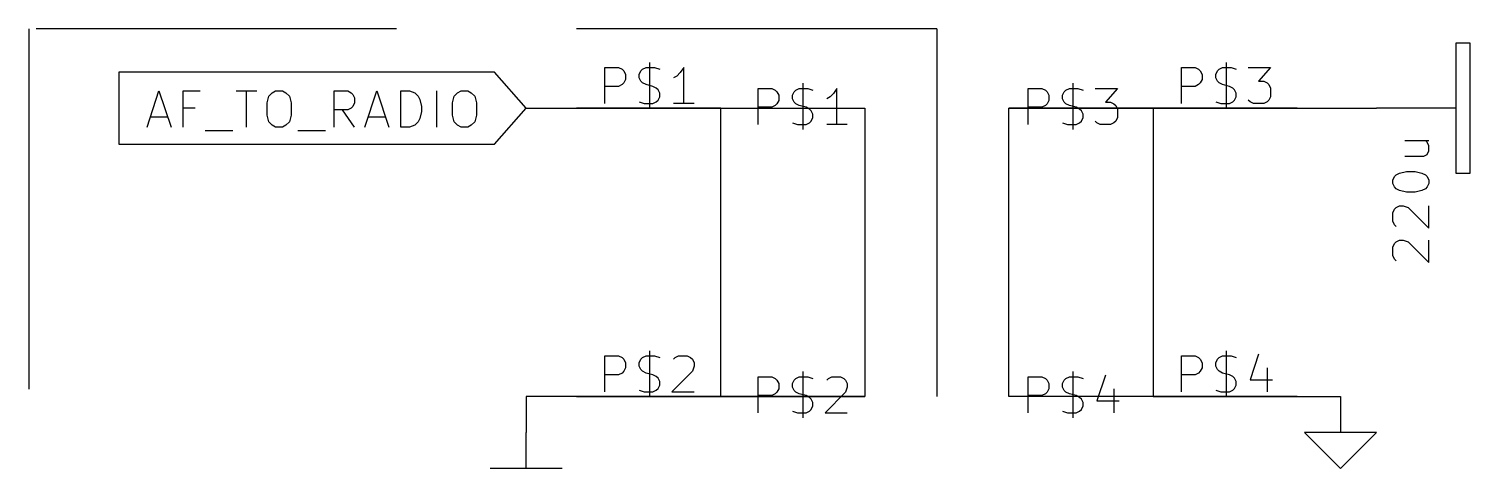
# Model space of a CAD drawing. Extents: x 0.4 to 16.1, y -11.3 to -0.4.
# Drawn here: x 13.11 to 15.11, y -7.976 to -7.36 of the extents above; entities that cross this region are included whole.
import ezdxf

# ---------------------------------------------------------------- set-up
doc = ezdxf.new("R2010")
doc.units = 0
doc.header["$MEASUREMENT"] = 0
doc.linetypes.add('DASHED', pattern=[0.75, 0.5, -0.25])
for name, color, linetype in [('BLUE3', 171, 'CONTINUOUS'), ('CYAN2', 4, 'CONTINUOUS'), ('GREEN2', 3, 'CONTINUOUS'), ('RED2', 1, 'CONTINUOUS')]:
    doc.layers.add(name, color=color, linetype=linetype)

msp = doc.modelspace()

# ---------------------------------------------------------------- linework, layer by layer
at = {"layer": 'BLUE3', "linetype": 'DASHED'}
for p, q in [((14.37, -7.36), (13.11, -7.36)), ((13.11, -7.36), (13.11, -8.13)), ((14.37, -7.36), (14.37, -8.13))]:
    msp.add_line(p, q, dxfattribs=at)
at = {"layer": 'CYAN2', "linetype": 'CONTINUOUS'}
for p, q in [((14.1838, -7.43547), (14.1838, -7.49976)), ((14.5586, -7.43547), (14.5586, -7.49976)), ((14.1219, -7.49262), (14.1219, -7.44262)), ((14.1219, -7.44262), (14.1409, -7.44262)), ((14.1409, -7.44262), (14.1457, -7.445)), ((14.1457, -7.445), (14.1481, -7.44738)), ((14.1481, -7.44738), (14.1505, -7.45214)), ((14.1505, -7.45928), (14.1481, -7.46405)), ((14.1505, -7.45214), (14.1505, -7.45928)), ((14.1695, -7.45214), (14.1719, -7.44738)), ((14.1695, -7.4569), (14.1695, -7.45214)), ((14.1719, -7.46167), (14.1695, -7.4569)), ((14.1719, -7.44738), (14.1743, -7.445)), ((14.1743, -7.445), (14.179, -7.44262)), ((14.179, -7.44262), (14.1909, -7.44262)), ((14.1909, -7.44262), (14.1981, -7.445)), ((14.2219, -7.45452), (14.2171, -7.4569)), ((14.2267, -7.44976), (14.2219, -7.45452)), ((14.2314, -7.44262), (14.2267, -7.44976)), ((14.2314, -7.49262), (14.2314, -7.44262)), ((14.4967, -7.49262), (14.4967, -7.44262)), ((14.4967, -7.44262), (14.5157, -7.44262)), ((14.5157, -7.44262), (14.5205, -7.445)), ((14.5205, -7.445), (14.5229, -7.44738)), ((14.5229, -7.44738), (14.5252, -7.45214)), ((14.5252, -7.45928), (14.5229, -7.46405)), ((14.5252, -7.45214), (14.5252, -7.45928)), ((14.5443, -7.45214), (14.5467, -7.44738)), ((14.5443, -7.4569), (14.5443, -7.45214)), ((14.5467, -7.46167), (14.5443, -7.4569)), ((14.5467, -7.44738), (14.549, -7.445)), ((14.549, -7.445), (14.5538, -7.44262)), ((14.5538, -7.44262), (14.5657, -7.44262)), ((14.5657, -7.44262), (14.5729, -7.445)), ((14.5895, -7.44262), (14.6205, -7.44262)), ((14.6205, -7.44262), (14.6038, -7.46167)), ((14.1409, -7.46881), (14.1219, -7.46881)), ((14.1457, -7.46643), (14.1409, -7.46881)), ((14.1481, -7.46405), (14.1457, -7.46643)), ((14.1743, -7.46405), (14.1719, -7.46167)), ((14.179, -7.46643), (14.1743, -7.46405)), ((14.1886, -7.46881), (14.179, -7.46643)), ((14.1933, -7.47119), (14.1886, -7.46881)), ((14.1957, -7.47357), (14.1933, -7.47119)), ((14.1981, -7.47833), (14.1957, -7.47357)), ((14.1981, -7.48309), (14.1981, -7.47833)), ((14.5157, -7.46881), (14.4967, -7.46881)), ((14.5205, -7.46643), (14.5157, -7.46881)), ((14.5229, -7.46405), (14.5205, -7.46643)), ((14.549, -7.46405), (14.5467, -7.46167)), ((14.5538, -7.46643), (14.549, -7.46405)), ((14.5633, -7.46881), (14.5538, -7.46643)), ((14.5681, -7.47119), (14.5633, -7.46881)), ((14.5705, -7.47357), (14.5681, -7.47119)), ((14.5729, -7.47833), (14.5705, -7.47357)), ((14.5729, -7.48309), (14.5729, -7.47833)), ((14.6038, -7.46167), (14.6109, -7.46167)), ((14.6109, -7.46167), (14.6157, -7.46405)), ((14.6157, -7.46405), (14.6181, -7.46643)), ((14.6181, -7.46643), (14.6205, -7.47119)), ((14.6205, -7.47119), (14.6205, -7.48309)), ((14.1695, -7.49024), (14.1767, -7.49262)), ((14.1767, -7.49262), (14.1886, -7.49262)), ((14.1886, -7.49262), (14.1933, -7.49024)), ((14.1933, -7.49024), (14.1957, -7.48785)), ((14.1957, -7.48785), (14.1981, -7.48309)), ((14.2457, -7.49262), (14.2171, -7.49262)), ((14.5443, -7.49024), (14.5514, -7.49262)), ((14.5514, -7.49262), (14.5633, -7.49262)), ((14.5633, -7.49262), (14.5681, -7.49024)), ((14.5681, -7.49024), (14.5705, -7.48785)), ((14.5705, -7.48785), (14.5729, -7.48309)), ((14.5919, -7.49024), (14.5895, -7.48785)), ((14.5967, -7.49262), (14.5919, -7.49024)), ((14.6109, -7.49262), (14.5967, -7.49262)), ((14.6157, -7.49024), (14.6109, -7.49262)), ((14.6181, -7.48785), (14.6157, -7.49024)), ((14.6205, -7.48309), (14.6181, -7.48785)), ((15.0193, -7.51503), (15.0526, -7.51503)), ((15.0502, -7.51741), (15.0479, -7.51503)), ((15.0526, -7.52217), (15.0502, -7.51741)), ((15.0193, -7.53646), (15.0455, -7.53646)), ((15.0455, -7.53646), (15.0502, -7.53407)), ((15.0502, -7.53407), (15.0526, -7.52931)), ((15.0526, -7.52931), (15.0526, -7.52217)), ((15.0121, -7.56027), (15.0217, -7.55789)), ((15.0217, -7.55789), (15.0336, -7.55789)), ((15.0336, -7.55789), (15.0431, -7.56027)), ((15.0026, -7.56979), (15.005, -7.56503)), ((15.0026, -7.57455), (15.0026, -7.56979)), ((15.005, -7.57931), (15.0026, -7.57455)), ((15.005, -7.56503), (15.0074, -7.56265)), ((15.0074, -7.5817), (15.005, -7.57931)), ((15.0074, -7.56265), (15.0121, -7.56027)), ((15.0431, -7.56027), (15.0479, -7.56265)), ((15.0479, -7.56265), (15.0502, -7.56503)), ((15.0502, -7.57931), (15.0479, -7.5817)), ((15.0502, -7.56503), (15.0526, -7.56979)), ((15.0526, -7.57455), (15.0502, -7.57931)), ((15.0526, -7.56979), (15.0526, -7.57455)), ((15.0121, -7.58407), (15.0074, -7.5817)), ((15.0217, -7.58646), (15.0121, -7.58407)), ((15.0336, -7.58646), (15.0217, -7.58646)), ((15.0431, -7.58407), (15.0336, -7.58646)), ((15.0479, -7.5817), (15.0431, -7.58407)), ((15.0026, -7.61503), (15.005, -7.61027)), ((15.0026, -7.62693), (15.0026, -7.61503)), ((15.005, -7.61027), (15.0074, -7.60789)), ((15.0074, -7.60789), (15.0121, -7.6055)), ((15.0121, -7.6055), (15.0169, -7.6055)), ((15.0169, -7.6055), (15.024, -7.60789)), ((15.024, -7.60789), (15.0526, -7.63646)), ((15.0526, -7.63646), (15.0526, -7.6055)), ((15.005, -7.6317), (15.0026, -7.62693)), ((15.0074, -7.63407), (15.005, -7.6317)), ((15.0026, -7.66265), (15.005, -7.65789)), ((15.005, -7.65789), (15.0074, -7.6555)), ((15.0074, -7.6555), (15.0121, -7.65312)), ((15.0121, -7.65312), (15.0169, -7.65312)), ((15.0169, -7.65312), (15.024, -7.6555)), ((15.024, -7.6555), (15.0526, -7.68407)), ((15.0526, -7.68407), (15.0526, -7.65312)), ((15.0026, -7.67455), (15.0026, -7.66265)), ((15.005, -7.67931), (15.0026, -7.67455)), ((15.0074, -7.6817), (15.005, -7.67931)), ((14.1838, -7.83547), (14.1838, -7.89976)), ((14.5586, -7.83547), (14.5586, -7.89976)), ((14.1219, -7.89262), (14.1219, -7.84262)), ((14.1219, -7.84262), (14.1409, -7.84262)), ((14.1409, -7.84262), (14.1457, -7.845)), ((14.1457, -7.845), (14.1481, -7.84738)), ((14.1481, -7.84738), (14.1505, -7.85214)), ((14.1505, -7.85928), (14.1481, -7.86405)), ((14.1505, -7.85214), (14.1505, -7.85928)), ((14.1695, -7.85214), (14.1719, -7.84738)), ((14.1695, -7.8569), (14.1695, -7.85214)), ((14.1719, -7.86167), (14.1695, -7.8569)), ((14.1719, -7.84738), (14.1743, -7.845)), ((14.1743, -7.845), (14.179, -7.84262)), ((14.179, -7.84262), (14.1909, -7.84262)), ((14.1909, -7.84262), (14.1981, -7.845)), ((14.2171, -7.84738), (14.2195, -7.845)), ((14.2195, -7.845), (14.2243, -7.84262)), ((14.2243, -7.84262), (14.2362, -7.84262)), ((14.2362, -7.84262), (14.2409, -7.845)), ((14.2409, -7.845), (14.2433, -7.84738)), ((14.2433, -7.84738), (14.2457, -7.85214)), ((14.2457, -7.8569), (14.2433, -7.86405)), ((14.2457, -7.85214), (14.2457, -7.8569)), ((14.4967, -7.89262), (14.4967, -7.84262)), ((14.4967, -7.84262), (14.5157, -7.84262)), ((14.5157, -7.84262), (14.5205, -7.845)), ((14.5205, -7.845), (14.5229, -7.84738)), ((14.5229, -7.84738), (14.5252, -7.85214)), ((14.5252, -7.85928), (14.5229, -7.86405)), ((14.5252, -7.85214), (14.5252, -7.85928)), ((14.5443, -7.85214), (14.5467, -7.84738)), ((14.5443, -7.8569), (14.5443, -7.85214)), ((14.5467, -7.86167), (14.5443, -7.8569)), ((14.5467, -7.84738), (14.549, -7.845)), ((14.549, -7.845), (14.5538, -7.84262)), ((14.5538, -7.84262), (14.5657, -7.84262)), ((14.5657, -7.84262), (14.5729, -7.845)), ((14.6038, -7.84024), (14.5919, -7.87595)), ((14.6157, -7.85928), (14.6157, -7.89262)), ((14.1409, -7.86881), (14.1219, -7.86881)), ((14.1457, -7.86643), (14.1409, -7.86881)), ((14.1481, -7.86405), (14.1457, -7.86643)), ((14.1743, -7.86405), (14.1719, -7.86167)), ((14.179, -7.86643), (14.1743, -7.86405)), ((14.1886, -7.86881), (14.179, -7.86643)), ((14.1933, -7.87119), (14.1886, -7.86881)), ((14.1957, -7.87357), (14.1933, -7.87119)), ((14.1981, -7.87833), (14.1957, -7.87357)), ((14.1981, -7.88309), (14.1981, -7.87833)), ((14.2433, -7.86405), (14.2148, -7.89262)), ((14.5157, -7.86881), (14.4967, -7.86881)), ((14.5205, -7.86643), (14.5157, -7.86881)), ((14.5229, -7.86405), (14.5205, -7.86643)), ((14.549, -7.86405), (14.5467, -7.86167)), ((14.5538, -7.86643), (14.549, -7.86405)), ((14.5633, -7.86881), (14.5538, -7.86643)), ((14.5681, -7.87119), (14.5633, -7.86881)), ((14.5705, -7.87357), (14.5681, -7.87119)), ((14.5729, -7.87833), (14.5705, -7.87357)), ((14.5729, -7.88309), (14.5729, -7.87833)), ((14.5919, -7.87595), (14.6229, -7.87595)), ((14.1695, -7.89024), (14.1767, -7.89262)), ((14.1767, -7.89262), (14.1886, -7.89262)), ((14.1886, -7.89262), (14.1933, -7.89024)), ((14.1933, -7.89024), (14.1957, -7.88785)), ((14.1957, -7.88785), (14.1981, -7.88309)), ((14.2148, -7.89262), (14.2457, -7.89262)), ((14.5443, -7.89024), (14.5514, -7.89262)), ((14.5514, -7.89262), (14.5633, -7.89262)), ((14.5633, -7.89262), (14.5681, -7.89024)), ((14.5681, -7.89024), (14.5705, -7.88785)), ((14.5705, -7.88785), (14.5729, -7.88309))]:
    msp.add_line(p, q, dxfattribs=at)
at = {"layer": 'GREEN2', "linetype": 'CONTINUOUS'}
for p, q in [((13.8, -7.47), (13.87, -7.47)), ((14.87, -7.47), (14.98, -7.47)), ((13.8, -7.87), (13.8, -7.92)), ((13.87, -7.87), (13.8, -7.87)), ((14.87, -7.87), (14.93, -7.87))]:
    msp.add_line(p, q, dxfattribs=at)
at = {"layer": 'RED2', "linetype": 'CONTINUOUS'}
for p, q in [((15.11, -7.38), (15.09, -7.38)), ((15.09, -7.38), (15.09, -7.56)), ((15.11, -7.56), (15.11, -7.38)), ((13.7562, -7.41998), (13.2348, -7.41998)), ((13.2348, -7.41998), (13.2348, -7.47)), ((13.8, -7.47), (13.7562, -7.41998)), ((13.9093, -7.46362), (13.9093, -7.41362)), ((13.9093, -7.41362), (13.9283, -7.41362)), ((13.9283, -7.41362), (13.9331, -7.416)), ((13.9331, -7.416), (13.9355, -7.41838)), ((13.9355, -7.41838), (13.9379, -7.42314)), ((13.9569, -7.42314), (13.9593, -7.41838)), ((13.9593, -7.41838), (13.9617, -7.416)), ((13.9617, -7.416), (13.9664, -7.41362)), ((13.9664, -7.41362), (13.9783, -7.41362)), ((13.9712, -7.40647), (13.9712, -7.47076)), ((13.9783, -7.41362), (13.9855, -7.416)), ((14.0188, -7.41362), (14.014, -7.42076)), ((14.0188, -7.46362), (14.0188, -7.41362)), ((14.7093, -7.46362), (14.7093, -7.41362)), ((14.7093, -7.41362), (14.7283, -7.41362)), ((14.7283, -7.41362), (14.7331, -7.416)), ((14.7331, -7.416), (14.7355, -7.41838)), ((14.7355, -7.41838), (14.7379, -7.42314)), ((14.7569, -7.42314), (14.7593, -7.41838)), ((14.7593, -7.41838), (14.7617, -7.416)), ((14.7617, -7.416), (14.7664, -7.41362)), ((14.7664, -7.41362), (14.7783, -7.41362)), ((14.7712, -7.40647), (14.7712, -7.47076)), ((14.7783, -7.41362), (14.7855, -7.416)), ((14.8021, -7.41362), (14.8331, -7.41362)), ((14.8331, -7.41362), (14.8164, -7.43267)), ((13.9283, -7.43981), (13.9093, -7.43981)), ((13.9331, -7.43743), (13.9283, -7.43981)), ((13.9355, -7.43505), (13.9331, -7.43743)), ((13.9379, -7.43028), (13.9355, -7.43505)), ((13.9379, -7.42314), (13.9379, -7.43028)), ((13.9569, -7.4279), (13.9569, -7.42314)), ((13.9593, -7.43267), (13.9569, -7.4279)), ((13.9617, -7.43505), (13.9593, -7.43267)), ((13.9664, -7.43743), (13.9617, -7.43505)), ((13.9759, -7.43981), (13.9664, -7.43743)), ((13.9807, -7.44219), (13.9759, -7.43981)), ((14.0093, -7.42552), (14.0045, -7.4279)), ((14.014, -7.42076), (14.0093, -7.42552)), ((14.7283, -7.43981), (14.7093, -7.43981)), ((14.7331, -7.43743), (14.7283, -7.43981)), ((14.7355, -7.43505), (14.7331, -7.43743)), ((14.7379, -7.43028), (14.7355, -7.43505)), ((14.7379, -7.42314), (14.7379, -7.43028)), ((14.7569, -7.4279), (14.7569, -7.42314)), ((14.7593, -7.43267), (14.7569, -7.4279)), ((14.7617, -7.43505), (14.7593, -7.43267)), ((14.7664, -7.43743), (14.7617, -7.43505)), ((14.7759, -7.43981), (14.7664, -7.43743)), ((14.7807, -7.44219), (14.7759, -7.43981)), ((14.8164, -7.43267), (14.8236, -7.43267)), ((14.8236, -7.43267), (14.8283, -7.43505)), ((14.8283, -7.43505), (14.8307, -7.43743)), ((14.8307, -7.43743), (14.8331, -7.44219)), ((13.274, -7.49619), (13.2906, -7.44619)), ((13.2906, -7.44619), (13.3073, -7.49619)), ((13.324, -7.49619), (13.324, -7.44619)), ((13.324, -7.44619), (13.3478, -7.44619)), ((13.3978, -7.44619), (13.4263, -7.44619)), ((13.412, -7.49619), (13.412, -7.44619)), ((13.4406, -7.46286), (13.443, -7.45333)), ((13.443, -7.45333), (13.4478, -7.44857)), ((13.4478, -7.44857), (13.4525, -7.44619)), ((13.4525, -7.44619), (13.462, -7.44619)), ((13.462, -7.44619), (13.4668, -7.44857)), ((13.4668, -7.44857), (13.4716, -7.45333)), ((13.4716, -7.45333), (13.474, -7.46286)), ((13.5335, -7.49619), (13.5335, -7.44619)), ((13.5335, -7.44619), (13.5525, -7.44619)), ((13.5525, -7.44619), (13.5573, -7.44857)), ((13.5573, -7.44857), (13.5597, -7.45095)), ((13.5597, -7.45095), (13.562, -7.45572)), ((13.562, -7.45572), (13.562, -7.46286)), ((13.5763, -7.49619), (13.593, -7.44619)), ((13.593, -7.44619), (13.6097, -7.49619)), ((13.6263, -7.49619), (13.6263, -7.44619)), ((13.6263, -7.44619), (13.6382, -7.44619)), ((13.6382, -7.44619), (13.6454, -7.44857)), ((13.6454, -7.44857), (13.6501, -7.45333)), ((13.6501, -7.45333), (13.6525, -7.4581)), ((13.6525, -7.4581), (13.6549, -7.46762)), ((13.6763, -7.49619), (13.6763, -7.44619)), ((13.6978, -7.46286), (13.7001, -7.45333)), ((13.7001, -7.45333), (13.7049, -7.44857)), ((13.7049, -7.44857), (13.7097, -7.44619)), ((13.7097, -7.44619), (13.7192, -7.44619)), ((13.7192, -7.44619), (13.724, -7.44857)), ((13.724, -7.44857), (13.7287, -7.45333)), ((13.7287, -7.45333), (13.7311, -7.46286)), ((13.9831, -7.44457), (13.9807, -7.44219)), ((13.9807, -7.46124), (13.9831, -7.45885)), ((13.9855, -7.44933), (13.9831, -7.44457)), ((13.9831, -7.45885), (13.9855, -7.45409)), ((13.9855, -7.45409), (13.9855, -7.44933)), ((14.7831, -7.44457), (14.7807, -7.44219)), ((14.7807, -7.46124), (14.7831, -7.45885)), ((14.7855, -7.44933), (14.7831, -7.44457)), ((14.7831, -7.45885), (14.7855, -7.45409)), ((14.7855, -7.45409), (14.7855, -7.44933)), ((14.8045, -7.46124), (14.8021, -7.45885)), ((14.8307, -7.45885), (14.8283, -7.46124)), ((14.8331, -7.45409), (14.8307, -7.45885)), ((14.8331, -7.44219), (14.8331, -7.45409)), ((13.2348, -7.47), (13.2348, -7.52002)), ((13.3406, -7.47), (13.324, -7.47)), ((13.4406, -7.47952), (13.4406, -7.46286)), ((13.443, -7.48905), (13.4406, -7.47952)), ((13.474, -7.47952), (13.4716, -7.48905)), ((13.474, -7.46286), (13.474, -7.47952)), ((13.5525, -7.47238), (13.5335, -7.47238)), ((13.562, -7.49619), (13.5454, -7.47238)), ((13.5573, -7.47), (13.5525, -7.47238)), ((13.5597, -7.46762), (13.5573, -7.47)), ((13.562, -7.46286), (13.5597, -7.46762)), ((13.6549, -7.47476), (13.6525, -7.48429)), ((13.6549, -7.46762), (13.6549, -7.47476)), ((13.6978, -7.47952), (13.6978, -7.46286)), ((13.7001, -7.48905), (13.6978, -7.47952)), ((13.7311, -7.47952), (13.7287, -7.48905)), ((13.7311, -7.46286), (13.7311, -7.47952)), ((13.7562, -7.52002), (13.8, -7.47)), ((13.87, -7.47), (14.27, -7.47)), ((14.07, -7.47), (13.87, -7.47)), ((13.9569, -7.46124), (13.964, -7.46362)), ((13.964, -7.46362), (13.9759, -7.46362)), ((13.9759, -7.46362), (13.9807, -7.46124)), ((14.0331, -7.46362), (14.0045, -7.46362)), ((14.07, -7.87), (14.07, -7.47)), ((14.07, -7.47), (14.27, -7.47)), ((14.27, -7.47), (14.27, -7.87)), ((14.37, -7.47), (14.37, -7.87)), ((14.87, -7.47), (14.47, -7.47)), ((14.47, -7.87), (14.47, -7.47)), ((14.47, -7.47), (14.67, -7.47)), ((14.67, -7.47), (14.67, -7.87)), ((14.67, -7.47), (14.87, -7.47)), ((14.7569, -7.46124), (14.764, -7.46362)), ((14.764, -7.46362), (14.7759, -7.46362)), ((14.7759, -7.46362), (14.7807, -7.46124)), ((14.8093, -7.46362), (14.8045, -7.46124)), ((14.8236, -7.46362), (14.8093, -7.46362)), ((14.8283, -7.46124), (14.8236, -7.46362)), ((15.09, -7.47), (14.98, -7.47)), ((13.2787, -7.48191), (13.3025, -7.48191)), ((13.4478, -7.49381), (13.443, -7.48905)), ((13.4525, -7.49619), (13.4478, -7.49381)), ((13.462, -7.49619), (13.4525, -7.49619)), ((13.4668, -7.49381), (13.462, -7.49619)), ((13.4716, -7.48905), (13.4668, -7.49381)), ((13.5811, -7.48191), (13.6049, -7.48191)), ((13.6382, -7.49619), (13.6263, -7.49619)), ((13.6454, -7.49381), (13.6382, -7.49619)), ((13.6501, -7.48905), (13.6454, -7.49381)), ((13.6525, -7.48429), (13.6501, -7.48905)), ((13.7049, -7.49381), (13.7001, -7.48905)), ((13.7097, -7.49619), (13.7049, -7.49381)), ((13.7192, -7.49619), (13.7097, -7.49619)), ((13.724, -7.49381), (13.7192, -7.49619)), ((13.7287, -7.48905), (13.724, -7.49381)), ((13.3549, -7.50095), (13.393, -7.50095)), ((13.4835, -7.50095), (13.5216, -7.50095)), ((13.2348, -7.52002), (13.7562, -7.52002)), ((15.09, -7.56), (15.11, -7.56)), ((13.9093, -7.86362), (13.9093, -7.81362)), ((13.9093, -7.81362), (13.9283, -7.81362)), ((13.9283, -7.81362), (13.9331, -7.816)), ((13.9331, -7.816), (13.9355, -7.81838)), ((13.9355, -7.81838), (13.9379, -7.82314)), ((13.9569, -7.82314), (13.9593, -7.81838)), ((13.9593, -7.81838), (13.9617, -7.816)), ((13.9617, -7.816), (13.9664, -7.81362)), ((13.9664, -7.81362), (13.9783, -7.81362)), ((13.9712, -7.80647), (13.9712, -7.87076)), ((13.9783, -7.81362), (13.9855, -7.816)), ((14.0045, -7.81838), (14.0069, -7.816)), ((14.0069, -7.816), (14.0117, -7.81362)), ((14.0117, -7.81362), (14.0236, -7.81362)), ((14.0236, -7.81362), (14.0283, -7.816)), ((14.0283, -7.816), (14.0307, -7.81838)), ((14.0307, -7.81838), (14.0331, -7.82314)), ((14.7093, -7.86362), (14.7093, -7.81362)), ((14.7093, -7.81362), (14.7283, -7.81362)), ((14.7283, -7.81362), (14.7331, -7.816)), ((14.7331, -7.816), (14.7355, -7.81838)), ((14.7355, -7.81838), (14.7379, -7.82314)), ((14.7569, -7.82314), (14.7593, -7.81838)), ((14.7593, -7.81838), (14.7617, -7.816)), ((14.7617, -7.816), (14.7664, -7.81362)), ((14.7664, -7.81362), (14.7783, -7.81362)), ((14.7712, -7.80647), (14.7712, -7.87076)), ((14.7783, -7.81362), (14.7855, -7.816)), ((14.8164, -7.81124), (14.8045, -7.84695)), ((13.9283, -7.83981), (13.9093, -7.83981)), ((13.9331, -7.83743), (13.9283, -7.83981)), ((13.9355, -7.83505), (13.9331, -7.83743)), ((13.9379, -7.83028), (13.9355, -7.83505)), ((13.9379, -7.82314), (13.9379, -7.83028)), ((13.9569, -7.8279), (13.9569, -7.82314)), ((13.9593, -7.83267), (13.9569, -7.8279)), ((13.9617, -7.83505), (13.9593, -7.83267)), ((13.9664, -7.83743), (13.9617, -7.83505)), ((13.9759, -7.83981), (13.9664, -7.83743)), ((13.9807, -7.84219), (13.9759, -7.83981)), ((14.0307, -7.83505), (14.0021, -7.86362)), ((14.0331, -7.8279), (14.0307, -7.83505)), ((14.0331, -7.82314), (14.0331, -7.8279)), ((14.7283, -7.83981), (14.7093, -7.83981)), ((14.7331, -7.83743), (14.7283, -7.83981)), ((14.7355, -7.83505), (14.7331, -7.83743)), ((14.7379, -7.83028), (14.7355, -7.83505)), ((14.7379, -7.82314), (14.7379, -7.83028)), ((14.7569, -7.8279), (14.7569, -7.82314)), ((14.7593, -7.83267), (14.7569, -7.8279)), ((14.7617, -7.83505), (14.7593, -7.83267)), ((14.7664, -7.83743), (14.7617, -7.83505)), ((14.7759, -7.83981), (14.7664, -7.83743)), ((14.7807, -7.84219), (14.7759, -7.83981)), ((14.8283, -7.83028), (14.8283, -7.86362)), ((13.9831, -7.84457), (13.9807, -7.84219)), ((13.9807, -7.86124), (13.9831, -7.85885)), ((13.9855, -7.84933), (13.9831, -7.84457)), ((13.9831, -7.85885), (13.9855, -7.85409)), ((13.9855, -7.85409), (13.9855, -7.84933)), ((14.7831, -7.84457), (14.7807, -7.84219)), ((14.7807, -7.86124), (14.7831, -7.85885)), ((14.7855, -7.84933), (14.7831, -7.84457)), ((14.7831, -7.85885), (14.7855, -7.85409)), ((14.7855, -7.85409), (14.7855, -7.84933)), ((14.8045, -7.84695), (14.8355, -7.84695)), ((13.87, -7.87), (14.27, -7.87)), ((14.07, -7.87), (13.87, -7.87)), ((13.9569, -7.86124), (13.964, -7.86362)), ((13.964, -7.86362), (13.9759, -7.86362)), ((13.9759, -7.86362), (13.9807, -7.86124)), ((14.0021, -7.86362), (14.0331, -7.86362)), ((14.27, -7.87), (14.07, -7.87)), ((14.87, -7.87), (14.47, -7.87)), ((14.67, -7.87), (14.47, -7.87)), ((14.67, -7.87), (14.87, -7.87)), ((14.7569, -7.86124), (14.764, -7.86362)), ((14.764, -7.86362), (14.7759, -7.86362)), ((14.7759, -7.86362), (14.7807, -7.86124)), ((14.93, -7.87), (14.93, -7.92)), ((13.8, -7.97), (13.8, -7.92)), ((14.93, -7.92), (14.88, -7.92)), ((14.88, -7.92), (14.93, -7.97)), ((14.93, -7.97), (14.98, -7.92)), ((14.98, -7.92), (14.93, -7.92)), ((13.85, -7.97), (13.75, -7.97))]:
    msp.add_line(p, q, dxfattribs=at)

doc.saveas('drawing.dxf')
